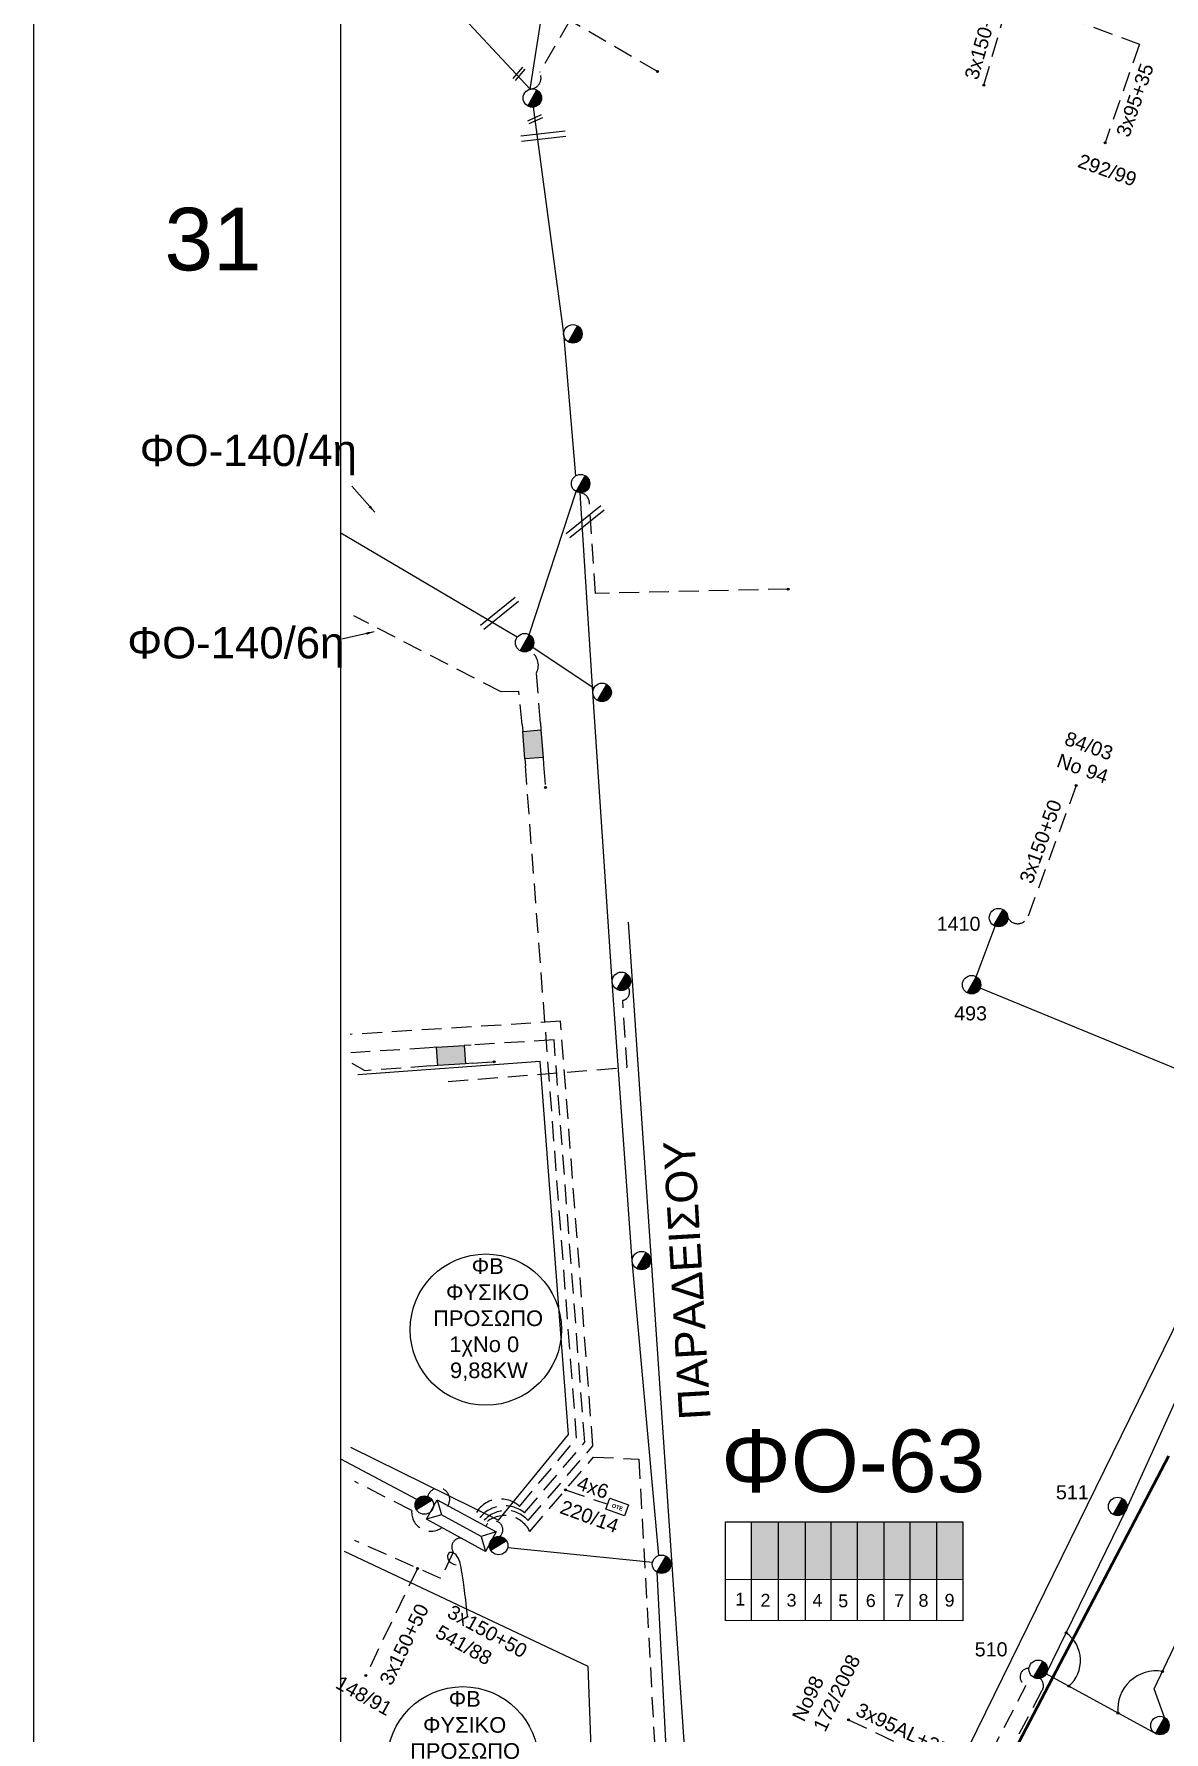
# Model space of a CAD drawing. Header units: millimetres. Extents: x 4998 to 7216, y 1887 to 2914.
# Drawn here: x 4997.9 to 5142.3, y 2316.6 to 2533.7 of the extents above; entities that cross this region are included whole.
import ezdxf
from ezdxf.enums import TextEntityAlignment as Align

# ---------------------------------------------------------------- set-up
doc = ezdxf.new("R2010")
doc.units = ezdxf.units.MM
doc.linetypes.add('ACAD_ISO04W100', pattern=[30, 24, -3, 0, -3])
doc.linetypes.add('DASHED', pattern=[19.05, 12.7, -6.35])
for name, color, linetype, lineweight in [('3x150+50', 7, 'Continuous', 30), ('3x150+50 XLPE', 7, 'SYN_LINE', 30), ('3x150+70AL', 7, 'DASHED', 30), ('3x50+35', 7, 'Continuous', 30), ('3x70+54.6+25 AL', 7, 'SYN_LINE', 30), ('3x95+35', 7, 'Continuous', 30), ('3x95AL+35CU', 7, 'Continuous', 30), ('4x120+25 AL', 7, 'SYN_LINE', 30), ('4x50+16', 7, 'Continuous', 30), ('4x6', 7, 'SYN_LINE', 30), ('Υπόβαθρο ΔΕΗ', 7, 'Continuous', 30)]:
    doc.layers.add(name, color=color, linetype=linetype, lineweight=lineweight)
for name, color, linetype in [('Link Box 4 Διευθύνσεων', 7, 'Continuous'), ('Pillar OTE', 7, 'Continuous'), ('text οδών', 7, 'Continuous'), ('text_kalodion', 7, 'Continuous'), ('Άγνωστα', 7, 'Continuous'), ('ΑΓΝΩΣΤΟ ΕΝΑΕΡΙΟ ΚΑΛΩΔΙΟ', 7, 'Continuous'), ('ΑΓΝΩΣΤΟ ΥΠΟΓΕΙΟ ΚΑΛΩΔΙΟ', 7, 'DASHED'), ('Επιγραφές - Σχήματα', 7, 'Continuous'), ('Καλώδια ΧΤ   3x150AL+50CU', 7, 'DASHED'), ('Μηχανική τομή', 7, 'Continuous'), ('Στύλος ΦΜ', 7, 'Continuous'), ('Στύλος ΦΜ @ 1', 7, 'Continuous'), ('Συνδέσεις', 7, 'Continuous'), ('Τομή', 7, 'Continuous'), ('Υποσταθμός εναέριος 2 στύλων', 7, 'Continuous'), ('Υποσταθμός πόλεως', 7, 'Continuous')]:
    doc.layers.add(name, color=color, linetype=linetype)
doc.styles.add('arial', font='ARIAL.TTF')
doc.styles.get("Standard").update_dxf_attribs({"font": 'ARIAL.TTF'})
doc.linetypes.add('SYN_LINE', pattern='A,0.5,-0.0001,["/\\/\\/\\/",Standard,S=0.1,R=0,X=0,Y=-0.05],-0.25', length=0.7501)
doc.dimstyles.new('ISO-25', dxfattribs={"dimtxt": 2.5, "dimasz": 2.5, "dimexe": 1.25, "dimexo": 0.625, "dimtad": 1, "dimtxsty": 'Standard', "dimcen": 2.5, "dimadec": 0, "dimazin": 0, "dimtfac": 1, "dimtmove": 0, "dimatfit": 3, "dimfxl": 1, "dimarcsym": 0})

# ---------------------------------------------------------------- blocks, each defined once
blk = doc.blocks.new('ΥΠΑΡΧΩΝ ΤΣΙΜΕΝΤΕΝΙΟΣ ΣΤΥΛΟΣ')
at = {"layer": 'Στύλος ΦΜ'}
blk.add_hatch(color=7, dxfattribs=at).paths.add_polyline_path([(-1.29, -2.28, 0.574793), (2.62, 0, 0.268822), (1.3, 2.27)])
at = {"layer": 'Στύλος ΦΜ', "color": 7}
blk.add_line((-1.29, -2.28), (1.3, 2.27), dxfattribs=at)
blk.add_circle((0, 0), 2.62, dxfattribs=at)
at = {"layer": 'Στύλος ΦΜ', "flags": 4}
for tag, p in [('ΑΡΙΘΜΟΣ', (-4.68, 8.05)), ('ΤΥΠΟΣ', (-4.91, 3.03))]:
    blk.add_attdef(tag, p, '', height=4, dxfattribs=at)
blk = doc.blocks.new('ΥΠΟΣΤΑΘΜΟΣ ΕΝΑΕΡΙΟΣ ΕΠΙ 2 ΣΤΥΛΩΝ')
at = {"layer": 'Υποσταθμός εναέριος 2 στύλων', "linetype": 'Continuous'}
for points in [[(-11.97, -2.11, 0.574793), (-8.45, -0.07, 0.268822), (-9.64, 1.98)], [(9.68, -2.15, 0.574793), (13.19, -0.1, 0.268822), (12.01, 1.95)]]:
    blk.add_hatch(color=256, dxfattribs=at).paths.add_polyline_path(points)
for p, q in [((-11.97, -2.11), (-9.64, 1.98)), ((9.68, -2.15), (12.01, 1.95))]:
    blk.add_line(p, q, dxfattribs=at)
for centre in [(-10.81, -0.07), (10.84, -0.1)]:
    blk.add_circle(centre, 2.36, dxfattribs=at)
at = {"layer": 'Υποσταθμός πόλεως', "linetype": 'Continuous', "ltscale": 40}
blk.add_lwpolyline([(-8.57, 2.82), (8.57, 2.82), (8.57, -2.82), (-8.57, -2.82)], close=True, dxfattribs=at)
for points in [[(-5.75, 0), (-8.57, 2.82)], [(-8.57, -2.82), (-5.75, 0)], [(-5.75, 0), (5.75, 0)], [(5.75, 0), (8.57, 2.82)], [(8.57, -2.82), (5.75, 0)]]:
    blk.add_lwpolyline(points, dxfattribs=at)
at = {"layer": 'Υποσταθμός εναέριος 2 στύλων', "ltscale": 40, "flags": 1}
for tag, p in [('ΜΕΤΑΣΧΗΜΑΤΙΣΜΟΣ', (14.09, 2.51)), ('ΙΣΧΥΣ', (14.07, -0.28)), ('ΑΡΙΘΜΟΣ', (14.19, -3))]:
    blk.add_attdef(tag, p, '', height=1.8, dxfattribs=at)
blk = doc.blocks.new('LINK BOX 4 ΑΝΑΧΩΡΗΣΕΩΝ')
at = {"layer": 'Link Box 4 Διευθύνσεων', "ltscale": 40}
blk.add_hatch(color=256, dxfattribs=at).paths.add_polyline_path([(-3.54, 0), (-3.54, -4.67), (3.54, -4.67), (3.54, 0)])
for p, q in [((-3.54, 0), (-5.33, 0)), ((5.33, 0), (3.54, 0)), ((-3.54, -4.67), (-5.33, -4.67)), ((5.33, -4.67), (3.54, -4.67))]:
    blk.add_line(p, q, dxfattribs=at)
blk.add_lwpolyline([(-3.54, -4.67), (-3.54, 0), (3.54, 0), (3.54, -4.67)], close=True, dxfattribs=at)
blk = doc.blocks.new('_ΣΥΝΔΕΣΗ')
at = {"layer": 'Συνδέσεις', "linetype": 'SYN_LINE', "ltscale": 40}
blk.add_hatch(color=256, dxfattribs=at).paths.add_polyline_path([(0.5, -0.01, 1), (-0.5, -0.01, 1)])
at = {"layer": 'Συνδέσεις'}
blk.add_circle((0, -0.01), 0.5, dxfattribs=at)
blk = doc.blocks.new('ΤΟΜΗ')
at = {"layer": 'Τομή', "ltscale": 40}
for p, q in [((-5.68, 0), (17.06, 0)), ((-5.68, -2.77), (17.06, -2.77))]:
    blk.add_line(p, q, dxfattribs=at)
blk = doc.blocks.new('ΜΗΧΑΝΙΚΗ ΤΟΜΗ')
at = {"layer": 'Μηχανική τομή', "ltscale": 40}
for p, q in [((-1.89, 0.78), (5.68, 0.78)), ((-1.89, -0.78), (5.68, -0.78))]:
    blk.add_line(p, q, dxfattribs=at)
blk = doc.blocks.new('PILLAR ΟΤΕ')
at = {"layer": 'Pillar OTE', "ltscale": 40}
blk.add_lwpolyline([(-3.31, 2.02), (3.39, 2.02), (3.39, -1.99), (-3.31, -1.99)], close=True, dxfattribs=at)
at = {"layer": 'Pillar OTE', "insert": (-1.81, 0.71), "char_height": 1.3575, "width": 109.961, "attachment_point": 1}
blk.add_mtext('{\\fArial|b1|i0|c161|p34;OTE}', dxfattribs=at)

msp = doc.modelspace()

# ---------------------------------------------------------------- hatches: boundary and pattern name
at = {"layer": 'Καλώδια ΧΤ   3x150AL+50CU', "linetype": 'DASHED', "lineweight": -3, "ltscale": 0.2}
h = msp.add_hatch(color=1, dxfattribs=at)
h.dxf.hatch_style = 1
h.paths.add_polyline_path([(5093.04, 2343.49), (5089.6, 2343.49), (5089.6, 2336.13), (5093.04, 2336.13)])
h = msp.add_hatch(color=6, dxfattribs=at)
h.dxf.hatch_style = 1
h.paths.add_polyline_path([(5093.04, 2336.13), (5096.48, 2336.13), (5096.48, 2343.49), (5093.04, 2343.49)])
h = msp.add_hatch(color=27, dxfattribs=at)
h.dxf.hatch_style = 1
h.paths.add_polyline_path([(5099.77, 2343.49), (5096.48, 2343.49), (5096.48, 2336.13), (5099.77, 2336.12)])
h = msp.add_hatch(color=173, dxfattribs=at)
h.dxf.hatch_style = 1
h.paths.add_polyline_path([(5099.77, 2336.12), (5103.16, 2336.12), (5103.16, 2343.49), (5099.77, 2343.49)])
h = msp.add_hatch(color=62, dxfattribs=at)
h.dxf.hatch_style = 1
h.paths.add_polyline_path([(5103.16, 2336.12), (5106.56, 2336.12), (5106.56, 2343.49), (5103.16, 2343.49)])
h = msp.add_hatch(color=2, dxfattribs=at)
h.dxf.hatch_style = 1
h.paths.add_polyline_path([(5106.5, 2336.12), (5109.89, 2336.12), (5109.89, 2343.49), (5106.5, 2343.49)])
h = msp.add_hatch(color=151, dxfattribs=at)
h.dxf.hatch_style = 1
h.paths.add_polyline_path([(5109.83, 2336.12), (5113.23, 2336.12), (5113.23, 2343.5), (5109.83, 2343.5)])
h = msp.add_hatch(color=30, dxfattribs=at)
h.dxf.hatch_style = 1
h.paths.add_polyline_path([(5113.15, 2336.12), (5116.55, 2336.12), (5116.55, 2343.49), (5113.15, 2343.49)])

# ---------------------------------------------------------------- linework, layer by layer
at = {"lineweight": -3}
msp.add_lwpolyline([(5037.13, 2894.56), (6989.09, 2894.56), (6989.09, 1899.95), (5037.13, 1899.95)], close=True, dxfattribs=at)
at = {"lineweight": -3, "ltscale": 0.2}
for centre in [(5055.64, 2368.06), (5052.7, 2312.75)]:
    msp.add_circle(centre, 9.67, dxfattribs=at)
at = {"layer": '3x150+50', "color": 173, "linetype": 'DASHED', "lineweight": -3, "ltscale": 0.2}
for points in [[(5119.29, 2527.15), (5122.63, 2538.6, 0.428486), (5124.45, 2539.97, -18.177237)], [(5052.48, 2341.42, 0.611726), (5051.49, 2339.6), (5049.9, 2336.23), (5038.89, 2341.11)]]:
    msp.add_lwpolyline(points, format="xyb", dxfattribs=at)
msp.add_lwpolyline([(5122.63, 2538.6), (5139.19, 2532.36)], dxfattribs=at)
at = {"layer": '3x150+50', "color": 62, "linetype": 'DASHED', "lineweight": -3, "ltscale": 0.2}
msp.add_lwpolyline([(5131.1, 2437.6), (5124.93, 2420.86, -0.671273), (5122.35, 2420.77, 4.077612)], format="xyb", dxfattribs=at)
at = {"layer": '3x150+50', "color": 1, "linetype": 'DASHED', "lineweight": -3, "ltscale": 0.2}
msp.add_lwpolyline([(5050.84, 2399.78), (5073.7, 2401.59), (5073.14, 2410.14, 0.524382), (5073.86, 2411.79, -14.059754)], format="xyb", dxfattribs=at)
at = {"layer": '3x150+50', "color": 151, "linetype": 'DASHED', "lineweight": -3, "ltscale": 0.2}
msp.add_lwpolyline([(5055.09, 2343.21, -0.502967), (5061.06, 2343.64), (5069.33, 2353.2), (5065.2, 2407.47), (5038.29, 2405.79)], format="xyb", dxfattribs=at)
at = {"layer": '3x150+50', "color": 1, "lineweight": -3, "ltscale": 0.2}
msp.add_lwpolyline([(5058.44, 2340.22), (5076.95, 2338.33)], dxfattribs=at)
at = {"layer": '3x150+50 XLPE', "color": 30, "linetype": 'DASHED', "lineweight": -3, "ltscale": 0.2}
msp.add_lwpolyline([(5055.34, 2343.07, -0.534143), (5061.26, 2342.27), (5069.42, 2351.77), (5075.19, 2351.5), (5079.51, 2273.78), (5098.41, 2271.34), (5117.21, 2307.8), (5120.2, 2309.66), (5126.77, 2321.96, 0.358874), (5126.47, 2323.47, 1.093852)], format="xyb", dxfattribs=at)
at = {"layer": '3x150+70AL', "color": 151, "lineweight": -3, "ltscale": 0.2}
msp.add_lwpolyline([(5060.3, 2445.43), (5059.87, 2449.64), (5057.6, 2449.58), (5038.76, 2459.3)], dxfattribs=at)
at = {"layer": '3x150+70AL', "color": 62, "linetype": 'DASHED', "lineweight": -3, "ltscale": 0.2}
msp.add_lwpolyline([(5062.62, 2445.6), (5062.13, 2452.02, 0.41259), (5061.21, 2454.86, 25.924207)], format="xyb", dxfattribs=at)
at = {"layer": '3x150+70AL', "color": 62, "lineweight": -3, "ltscale": 0.2}
msp.add_lwpolyline([(5054.04, 2343.78, -0.559934), (5059.95, 2345.45), (5067.25, 2354.18), (5060.7, 2440.11)], format="xyb", dxfattribs=at)
at = {"layer": '3x150+70AL', "color": 62, "linetype": 'DASHED', "lineweight": -3, "ltscale": 0.2}
msp.add_lwpolyline([(5063.03, 2440.29), (5063.28, 2437.37)], dxfattribs=at)
at = {"layer": '3x150+70AL', "color": 2, "lineweight": -3, "ltscale": 0.2}
msp.add_lwpolyline([(5054.53, 2343.52, -0.459036), (5060.59, 2344.63), (5068.29, 2353.69), (5064.37, 2405.11), (5053.77, 2404.43)], format="xyb", dxfattribs=at)
at = {"layer": '3x150+70AL', "color": 27, "lineweight": -3, "ltscale": 0.2}
msp.add_arc((5049.6, 2346.36), 1.43, 322.8419, 165.1176, dxfattribs=at)
at = {"layer": '3x150+70AL', "color": 1, "lineweight": -3, "ltscale": 0.2}
msp.add_arc((5056.69, 2342.48), 1.13, 304.4395, 157.44, dxfattribs=at)
at = {"layer": '3x50+35', "color": 173, "linetype": 'DASHED', "lineweight": -3, "ltscale": 0.2}
msp.add_lwpolyline([(5046.92, 2337.54), (5040.3, 2323.84)], dxfattribs=at)
at = {"layer": '3x70+54.6+25 AL', "color": 62, "linetype": 'SYN_LINE', "lineweight": -3, "ltscale": 20}
for points in [[(5067.14, 2477.21), (5065.6, 2495.4), (5061.72, 2524.33)], [(5061.19, 2456.89), (5067.18, 2475.18)]]:
    msp.add_lwpolyline(points, dxfattribs=at)
at = {"layer": '3x95+35', "color": 173, "linetype": 'DASHED', "lineweight": -3, "ltscale": 0.2}
msp.add_lwpolyline([(5139.19, 2532.36), (5134.79, 2519.78)], dxfattribs=at)
at = {"layer": '3x95AL+35CU', "color": 30, "linetype": 'DASHED', "lineweight": -3, "ltscale": 0.2}
msp.add_lwpolyline([(5102, 2318.18), (5118.37, 2310.43), (5124.71, 2322.59, -0.877526), (5125.07, 2324.76, 25.283681)], format="xyb", dxfattribs=at)
at = {"layer": '4x120+25 AL', "color": 1, "linetype": 'SYN_LINE', "lineweight": -3, "ltscale": 10}
msp.add_lwpolyline([(5061.64, 2455.3), (5069.47, 2450.06)], dxfattribs=at)
at = {"layer": '4x120+25 AL', "color": 62, "linetype": 'SYN_LINE', "lineweight": -3, "ltscale": 8}
msp.add_lwpolyline([(5118.32, 2413.17), (5120.75, 2419.63)], dxfattribs=at)
at = {"layer": '4x120+25 AL', "color": 62, "linetype": 'SYN_LINE', "lineweight": -3, "ltscale": 20}
for points in [[(5157.71, 2395.69), (5118.82, 2411.7)], [(5142.39, 2318.47), (5141.08, 2322.13), (5149.91, 2340.76), (5152.41, 2342.12), (5151.48, 2344.5), (5161.43, 2365.47), (5165.6, 2367.06)]]:
    msp.add_lwpolyline(points, dxfattribs=at)
at = {"layer": '4x50+16', "color": 1, "lineweight": -3, "ltscale": 0.2}
for points in [[(5077.77, 2339.2), (5074.36, 2376.91), (5071.8, 2412.58), (5069.34, 2449.59), (5067.69, 2475.03)], [(5077.51, 2337.04), (5079.18, 2304.59), (5081.26, 2272.25), (5069.97, 2240)]]:
    msp.add_lwpolyline(points, dxfattribs=at)
at = {"layer": '4x6', "color": 30, "linetype": 'DASHED', "lineweight": -3, "ltscale": 0.2}
msp.add_lwpolyline([(5065.82, 2347.58), (5071.23, 2345.74)], dxfattribs=at)
at = {"layer": 'Pillar OTE', "lineweight": -3, "ltscale": 40}
for points in [[(5086.27, 2330.85), (5086.27, 2343.5), (5116.6, 2343.49), (5116.6, 2330.83), (5086.27, 2330.86)], [(5089.6, 2330.85), (5089.6, 2343.49)], [(5093.04, 2330.85), (5093.04, 2343.49)], [(5096.48, 2330.85), (5096.48, 2343.49)], [(5099.77, 2330.84), (5099.77, 2343.49)], [(5103.16, 2330.84), (5103.16, 2343.49)], [(5106.56, 2330.84), (5106.56, 2343.49)], [(5109.89, 2330.83), (5109.89, 2343.49)], [(5113.28, 2330.83), (5113.28, 2343.49)], [(5086.27, 2336.14), (5116.6, 2336.11)]]:
    msp.add_lwpolyline(points, dxfattribs=at)
at = {"layer": 'ΑΓΝΩΣΤΟ ΕΝΑΕΡΙΟ ΚΑΛΩΔΙΟ', "color": 133, "lineweight": -3, "ltscale": 0.2}
msp.add_lwpolyline([(5036.19, 2566.56), (5046.27, 2542.76), (5061.3, 2526.64), (5065.25, 2551.67), (5070.91, 2572.5)], dxfattribs=at)
at = {"layer": 'ΑΓΝΩΣΤΟ ΕΝΑΕΡΙΟ ΚΑΛΩΔΙΟ', "color": 85, "linetype": 'SYN_LINE', "lineweight": -3, "ltscale": 20}
msp.add_lwpolyline([(5059.66, 2456.58), (5037.13, 2469.89)], dxfattribs=at)
at = {"layer": 'ΑΓΝΩΣΤΟ ΕΝΑΕΡΙΟ ΚΑΛΩΔΙΟ', "color": 62, "lineweight": -3, "ltscale": 0.2}
for points in [[(5127.27, 2324.06), (5137.5, 2345.03), (5152.59, 2378.33), (5159.84, 2394.73)], [(5141.22, 2316.42), (5127.27, 2324.06)]]:
    msp.add_lwpolyline(points, dxfattribs=at)
at = {"layer": 'ΑΓΝΩΣΤΟ ΕΝΑΕΡΙΟ ΚΑΛΩΔΙΟ', "color": 27, "lineweight": -3, "ltscale": 0.2}
msp.add_lwpolyline([(5046.83, 2346.33), (5037.13, 2351.5)], dxfattribs=at)
at = {"layer": 'ΑΓΝΩΣΤΟ ΥΠΟΓΕΙΟ ΚΑΛΩΔΙΟ', "color": 151, "lineweight": -3, "ltscale": 0.2}
msp.add_lwpolyline([(5077.57, 2528.87), (5066.4, 2535.4), (5062.51, 2528.77, -0.571271), (5061.3, 2526.64, 4.940901)], format="xyb", dxfattribs=at)
at = {"layer": 'ΑΓΝΩΣΤΟ ΥΠΟΓΕΙΟ ΚΑΛΩΔΙΟ', "color": 1, "lineweight": -3, "ltscale": 0.2}
msp.add_lwpolyline([(5094.29, 2462.72), (5069.66, 2462.17), (5068.88, 2473.8, 0.364579), (5067.69, 2475.03, 0.052748)], format="xyb", dxfattribs=at)
at = {"layer": 'ΑΓΝΩΣΤΟ ΥΠΟΓΕΙΟ ΚΑΛΩΔΙΟ', "color": 2, "lineweight": -3, "ltscale": 0.2}
for points in [[(5048.46, 2404.08), (5038.4, 2403.45)], [(5048.61, 2401.76), (5040.23, 2401.15), (5038.55, 2402.06)], [(5053.93, 2402.1), (5056.71, 2402.31)]]:
    msp.add_lwpolyline(points, dxfattribs=at)
at = {"layer": 'ΑΓΝΩΣΤΟ ΥΠΟΓΕΙΟ ΚΑΛΩΔΙΟ', "color": 6, "lineweight": -3, "ltscale": 0.2}
msp.add_lwpolyline([(5050.04, 2342.75, -0.641858), (5046.17, 2344.92), (5038.92, 2348.64)], format="xyb", dxfattribs=at)
at = {"layer": 'Επιγραφές - Σχήματα', "lineweight": -3}
msp.add_lwpolyline([(4997.89, 2908.51), (7215.51, 2908.51), (7216.21, 1889.37), (4997.89, 1889.37)], close=True, dxfattribs=at)
at = {"layer": 'Υπόβαθρο ΔΕΗ', "color": 1, "linetype": 'ACAD_ISO04W100', "lineweight": 50, "ltscale": 2}
msp.add_lwpolyline([(6875.63, 2894.56), (6877.34, 2846.94), (6789.46, 2728.42), (6770.52, 2707.68), (6735.34, 2642.61), (6643.69, 2588.11), (6538.68, 2544.64), (6459.34, 2483.54), (6366.41, 2440.13), (6240.21, 2423.29), (6175.15, 2420.75), (6157.42, 2411.94), (6117.06, 2377.02), (6097.86, 2354.42), (6056.76, 2253.54), (6013.41, 2177.22), (5914.93, 2205.37), (5712.02, 2301.75), (5516.53, 2394.53), (5477.12, 2307.98), (5198.63, 2458.37), (5075.92, 2223.97), (5041.82, 2232.51)], dxfattribs=at)
at = {"layer": 'Υπόβαθρο ΔΕΗ', "color": 7, "lineweight": -3}
for points in [[(5083.76, 2274.65), (5096.74, 2272.65), (5192.17, 2467.3), (5192.17, 2467.3), (5229.05, 2541.4), (5252.31, 2581.96), (5231.01, 2589.59), (5201.29, 2600.66), (5182.25, 2608.12), (5181.63, 2608.3), (5181.22, 2608.22), (5180.96, 2608.1), (5180.82, 2607.95), (5180.72, 2607.84), (5174.49, 2588.24), (5165.82, 2561.38)], [(5083.76, 2274.65), (5073.9, 2420.15)], [(5038.36, 2353.03), (5057.27, 2343.72), (5066.21, 2354.67), (5062.58, 2402.32), (5039.27, 2400.62)], [(5037.13, 2264.78), (5071.53, 2248.83), (5068.72, 2324.98), (5037.59, 2339.69)]]:
    msp.add_lwpolyline(points, dxfattribs=at)
at = {"layer": 'Υπόβαθρο ΔΕΗ', "lineweight": -3}
for centre, radius, start, end in [((5127.31, 2325.76), 4.34, 310.9236, 54.5266), ((5141.31, 2319.53), 4.9, 80.3505, 185.7351)]:
    msp.add_arc(centre, radius, start, end, dxfattribs=at)
at = {"layer": 'Υπόβαθρο ΔΕΗ', "color": 7, "lineweight": -3}
msp.add_open_spline([(5053.3, 2331.46), (5052.64, 2337.44), (5052.16, 2339.53), (5050.44, 2339.83), (5050.81, 2338.16), (5051.84, 2338.01)], degree=3, dxfattribs=at)

# ---------------------------------------------------------------- block references
at = {"layer": 'Link Box 4 Διευθύνσεων', "lineweight": -3}
for p, xscale, yscale, zscale, rotation in [((5060.5, 2442.77), 0.4999999999999997, 0.4999999999999997, 0.4999999999999997, 94.35784850458643), ((5051.12, 2404.26), 0.4999999999999998, 0.4999999999999998, 0.4999999999999998, 3.757868591426563)]:
    msp.add_blockref('LINK BOX 4 ΑΝΑΧΩΡΗΣΕΩΝ', p, dxfattribs=dict(at, xscale=xscale, yscale=yscale, zscale=zscale, rotation=rotation))
at = {"layer": 'Pillar OTE', "xscale": 0.375, "yscale": 0.375, "zscale": 0.375, "rotation": 340}
msp.add_blockref('PILLAR ΟΤΕ', (5072.41, 2345.37), dxfattribs=at)
at = {"layer": 'Μηχανική τομή', "lineweight": -3, "xscale": 0.2499999999999677, "yscale": 0.2499999999999677, "zscale": 0.2499999999999677}
for p, rotation in [((5060.16, 2528.94), 230.2654119721319), ((5062.36, 2522.96), 204.7230027915149)]:
    msp.add_blockref('ΜΗΧΑΝΙΚΗ ΤΟΜΗ', p, dxfattribs=dict(at, rotation=rotation))
at = {"layer": 'Στύλος ΦΜ @ 1', "lineweight": -3, "ltscale": 40}
for p, xscale, yscale, zscale in [((5061.59, 2525.5), 0.4499999999996954, 0.4499999999996954, 0.4499999999996954), ((5066.77, 2495.35), 0.4499999999998434, 0.4499999999998434, 0.4499999999998434), ((5067.76, 2476.21), 0.4499999999998434, 0.4499999999998434, 0.4499999999998434), ((5060.6, 2455.87), 0.4499999999998434, 0.4499999999998434, 0.4499999999998434), ((5070.51, 2449.52), 0.4499999999998434, 0.4499999999998434, 0.4499999999998434), ((5072.98, 2412.58), 0.4499999999998434, 0.4499999999998434, 0.4499999999998434), ((5075.54, 2376.88), 0.4499999999998434, 0.4499999999998434, 0.4499999999998434), ((5078.1, 2338.06), 0.4499999999998434, 0.4499999999998434, 0.4499999999998434), ((5141.8, 2317.45), 0.4499999999998434, 0.4499999999998434, 0.4499999999998434)]:
    msp.add_blockref('ΥΠΑΡΧΩΝ ΤΣΙΜΕΝΤΕΝΙΟΣ ΣΤΥΛΟΣ', p, dxfattribs=dict(at, xscale=xscale, yscale=yscale, zscale=zscale))
ref = msp.add_blockref('ΥΠΑΡΧΩΝ ΤΣΙΜΕΝΤΕΝΙΟΣ ΣΤΥΛΟΣ', (5121.17, 2420.73), dxfattribs=dict(at, xscale=0.4499999999996954, yscale=0.4499999999996954, zscale=0.4499999999996954))
ref.add_attrib('ΤΥΠΟΣ', '1410', (5113.27, 2419.04), dxfattribs={"layer": 'Στύλος ΦΜ', "height": 1.8, "flags": 4})
ref = msp.add_blockref('ΥΠΑΡΧΩΝ ΤΣΙΜΕΝΤΕΝΙΟΣ ΣΤΥΛΟΣ', (5117.73, 2412.15), dxfattribs=dict(at, xscale=0.4499999999996954, yscale=0.4499999999996954, zscale=0.4499999999996954))
ref.add_attrib('ΤΥΠΟΣ', '493', (5115.5, 2407.59), dxfattribs={"layer": 'Στύλος ΦΜ', "height": 1.8, "flags": 4})
ref = msp.add_blockref('ΥΠΑΡΧΩΝ ΤΣΙΜΕΝΤΕΝΙΟΣ ΣΤΥΛΟΣ', (5136.4, 2345.45), dxfattribs=dict(at, xscale=0.4499999999996954, yscale=0.4499999999996954, zscale=0.4499999999996954))
ref.add_attrib('ΤΥΠΟΣ', '511', (5128.51, 2346.37), dxfattribs={"layer": 'Στύλος ΦΜ', "height": 1.8, "flags": 4})
ref = msp.add_blockref('ΥΠΑΡΧΩΝ ΤΣΙΜΕΝΤΕΝΙΟΣ ΣΤΥΛΟΣ', (5126.24, 2324.63), dxfattribs=dict(at, xscale=0.4499999999996954, yscale=0.4499999999996954, zscale=0.4499999999996954))
ref.add_attrib('ΤΥΠΟΣ', '510', (5118.13, 2326.29), dxfattribs={"layer": 'Στύλος ΦΜ', "height": 1.8, "flags": 4})
at = {"layer": 'Συνδέσεις', "lineweight": -3, "xscale": 0.25, "yscale": 0.25, "zscale": 0.25}
for p in [(5077.57, 2528.87), (5119.29, 2527.15), (5134.79, 2519.78), (5094.29, 2462.72), (5131.1, 2437.6), (5063.28, 2437.37), (5065.82, 2347.58), (5046.92, 2337.54), (5129.82, 2329.29), (5040.3, 2323.84), (5142.14, 2324.36), (5130.15, 2322.49), (5102.01, 2318.19), (5136.44, 2319.04)]:
    msp.add_blockref('_ΣΥΝΔΕΣΗ', p, dxfattribs=at)
at = {"layer": 'Συνδέσεις', "lineweight": -3, "xscale": 0.25, "yscale": 0.25, "zscale": 0.25, "rotation": 1.428762153412563}
msp.add_blockref('_ΣΥΝΔΕΣΗ', (5056.71, 2402.31), dxfattribs=at)
at = {"layer": 'Τομή', "lineweight": -3, "xscale": 0.2499999999999996, "yscale": 0.2499999999999996, "zscale": 0.2499999999999996}
for p, rotation in [((5061.54, 2520.82), 6.689225733299883), ((5067.03, 2470.73), 38.93510679883872), ((5056.08, 2459.02), 38.93510679883872)]:
    msp.add_blockref('ΤΟΜΗ', p, dxfattribs=dict(at, rotation=rotation))
at = {"layer": 'Υποσταθμός εναέριος 2 στύλων', "lineweight": -3, "xscale": 0.5000000000000637, "yscale": 0.5000000000000637, "zscale": 0.5000000000000637, "rotation": 151.4660143772037}
msp.add_blockref('ΥΠΟΣΤΑΘΜΟΣ ΕΝΑΕΡΙΟΣ ΕΠΙ 2 ΣΤΥΛΩΝ', (5052.52, 2343), dxfattribs=at)

# ---------------------------------------------------------------- texts
at = {"lineweight": -3, "ltscale": 30, "char_height": 1.63, "width": 11.2573, "attachment_point": 1}
for s, insert in [('1', (5087.51, 2334.42)), ('2', (5090.75, 2334.28)), ('3', (5094.08, 2334.28)), ('4', (5097.39, 2334.28)), ('5', (5100.69, 2334.2)), ('6', (5104.21, 2334.23)), ('7', (5107.84, 2334.23)), ('8', (5110.95, 2334.26)), ('9', (5114.28, 2334.28))]:
    msp.add_mtext(s, dxfattribs=dict(at, insert=insert))
at = {"layer": 'text οδών', "lineweight": -3}
msp.add_text('ΠΑΡΑΔΕΙΣΟΥ', height=4, rotation=93.3138, dxfattribs=at).set_placement((5081.34, 2374.37), align=Align.MIDDLE_CENTER)
at = {"layer": 'text_kalodion', "linetype": 'Continuous', "lineweight": -3, "ltscale": 0.2}
for s, rotation, p in [('3x150+50', 73.7576, (5119.2, 2533.28)), ('3x95+35', 70.7269, (5138.6, 2525.23)), ('3x150+50', 69.7802, (5126.55, 2430.46)), ('4x6', 341.2206, (5069.33, 2347.9)), ('3x150+50', 64.2083, (5045.2, 2327.83)), ('3x95AL+35CU', 334.6525, (5110.57, 2316.12))]:
    msp.add_text(s, height=1.8, rotation=rotation, dxfattribs=at).set_placement(p, align=Align.MIDDLE_CENTER)
at = {"layer": 'Άγνωστα', "color": 7, "lineweight": -3}
msp.add_text('3x150+50', height=1.8, rotation=330.9308, dxfattribs=at).set_placement((5055.85, 2329.49), align=Align.MIDDLE_CENTER)
at = {"layer": 'Άγνωστα', "color": 7, "lineweight": -3, "char_height": 1.8, "attachment_point": 1}
for s, insert, width, rotation in [('220/14', (5065.59, 2346.33), 4.551914400963139e-14, 340.0742), ('541/88', (5049.91, 2330.4), 4.55191440096314e-14, 330.9308), ('No98\\P172/2008', (5094.69, 2318.59), 4.55191440096314e-14, 64.2264), ('148/91', (5037.15, 2323.92), 4.55191440096314e-14, 330.9308)]:
    msp.add_mtext(s, dxfattribs=dict(at, insert=insert, width=width, rotation=rotation))
at = {"layer": 'Επιγραφές - Σχήματα', "lineweight": -3, "char_height": 8, "width": 15.5504, "attachment_point": 1, "style": 'arial'}
for s, insert in [('31', (5014.57, 2511.46)), ('ΦO-63', (5085.71, 2355.28))]:
    msp.add_mtext(s, dxfattribs=dict(at, insert=insert))
at = {"layer": 'Επιγραφές - Σχήματα', "lineweight": -3, "char_height": 4, "width": 14.2262, "attachment_point": 1}
for s, insert in [('ΦO-140/4η', (5011.41, 2482.45)), ('ΦO-140/6η', (5009.82, 2457.86))]:
    msp.add_mtext(s, dxfattribs=dict(at, insert=insert))
at = {"layer": 'Υπόβαθρο ΔΕΗ', "lineweight": -3, "char_height": 1.8, "width": 9.1232, "attachment_point": 1, "rotation": 340.5698, "style": 'arial'}
for s, insert in [('292/99', (5131.76, 2518.41)), ('84/03\\PNo 94', (5130.06, 2444.58))]:
    msp.add_mtext(s, dxfattribs=dict(at, insert=insert))
at = {"layer": 'Υπόβαθρο ΔΕΗ', "lineweight": -3, "char_height": 2, "width": 17.2548, "attachment_point": 1}
for s, insert in [('{\\W8.64836; }ΦΒ \\P{\\W4.42067; }ΦΥΣΙΚΟ \\P{\\W2.28183; }ΠΡΟΣΩΠΟ', (5047.13, 2377.18)), ('{\\W5.64925; }1χΝο 0\\P{\\W5.75643; }9,88KW', (5046.6, 2367.19)), ('{\\W8.64836; }ΦΒ \\P{\\W4.42067; }ΦΥΣΙΚΟ \\P{\\W2.28183; }ΠΡΟΣΩΠΟ', (5044.19, 2321.86))]:
    msp.add_mtext(s, dxfattribs=dict(at, insert=insert))

# ---------------------------------------------------------------- leaders
at = {"layer": 'Επιγραφές - Σχήματα', "ltscale": 40}
for points in [[(5041.46, 2472.54), (5038.5, 2475.86)], [(5041.37, 2457.26), (5037.25, 2456.33)]]:
    msp.add_leader(points, dimstyle='ISO-25', override={"dimasz": 1, "dimtad": 0}, dxfattribs=at)

doc.saveas('drawing.dxf')
